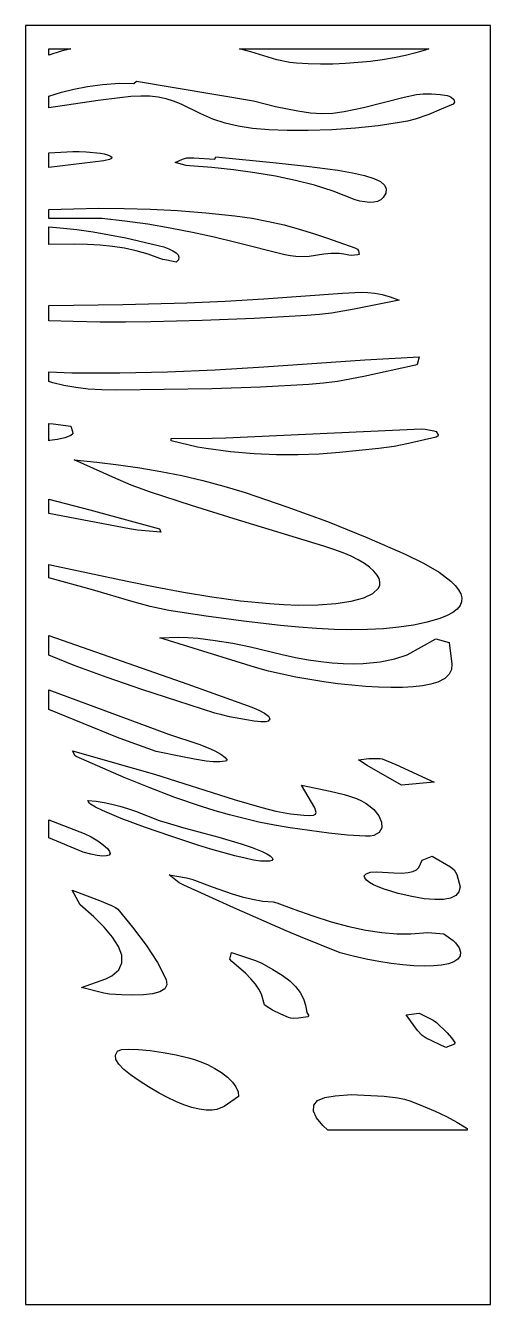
# Model space of a CAD drawing. Extents: x 0 to 400, y 0 to 1100.
import ezdxf

# ---------------------------------------------------------------- set-up
doc = ezdxf.new("R2010")
doc.units = 0
doc.layers.add('CUT', color=1, linetype='Continuous')
doc.layers.add('OUTLINE', color=7, linetype='Continuous')

msp = doc.modelspace()

# ---------------------------------------------------------------- linework, layer by layer
at = {"layer": 'CUT'}
for points in [[(20, 1074.67), (20, 1080), (39.04, 1080), (30.67, 1078.09)], [(286.12, 1068.12), (275.31, 1067.33), (264.48, 1066.88), (253.76, 1066.78), (243.26, 1067.05), (233.08, 1067.7), (227.25, 1068.36), (216.07, 1070.47), (193.84, 1077.29), (184.1, 1080), (347.04, 1080), (343.77, 1078.82), (335.67, 1076.43), (326.79, 1074.25), (317.26, 1072.31), (307.22, 1070.63), (296.8, 1069.23)], [(127.33, 1035.09), (120.84, 1037.06), (114.12, 1038.4), (106.97, 1039.14), (99.2, 1039.3), (90.62, 1038.89), (81.05, 1037.94), (62.48, 1035.52), (20, 1029.26), (20, 1039.3), (31, 1042.67), (41.56, 1045.38), (53.16, 1047.68), (66.14, 1049.42), (80.9, 1050.43), (93.22, 1050.32), (95.55, 1052.22), (196.04, 1035.18), (215.02, 1030.53), (234.39, 1026.57), (245.21, 1025.06), (255.06, 1024.46), (264.53, 1024.77), (274.26, 1025.98), (290.75, 1029.5), (325.84, 1038.56), (336.41, 1040.69), (342.1, 1041.21), (349.26, 1041.19), (356.61, 1040.69), (362.84, 1039.78), (364.56, 1039.24), (366.1, 1038.43), (368.37, 1036.31), (369.13, 1034.12), (367.87, 1032.54), (357.55, 1028.01), (346.89, 1023.56), (335.15, 1019.59), (328.65, 1017.9), (321.63, 1016.49), (303.39, 1013.8), (283.86, 1011.75), (263.62, 1010.38), (243.24, 1009.69), (225.02, 1009.66), (209.22, 1010.25), (195.37, 1011.49), (183.02, 1013.45), (171.75, 1016.15), (161.16, 1019.64), (150.85, 1023.98), (133.79, 1032.48)], [(40.53, 991.77), (46.12, 991.83), (52.15, 991.52), (64.45, 990.28), (67.49, 989.7), (70.54, 988.76), (73, 987.69), (74.25, 986.69), (73.89, 985.8), (72.3, 984.89), (67.33, 983.61), (20, 977.86), (20, 990.56)], [(305.71, 950.09), (302.94, 948.8), (299.62, 948.1), (295.9, 947.95), (291.89, 948.28), (287.75, 949.06), (283.61, 950.23), (264.55, 957.59), (248.7, 962.61), (232.13, 966.88), (214.92, 970.47), (197.15, 973.45), (178.91, 975.87), (160.26, 977.81), (141.28, 979.33), (138.16, 979.76), (128.76, 982.16), (135, 985.07), (138.72, 986.16), (144.65, 986.11), (162.73, 985.21), (163.68, 987.1), (215.58, 981.89), (242.07, 979.02), (268.6, 975.56), (281.4, 973.43), (291.74, 971.1), (299.71, 968.57), (305.4, 965.8), (308.93, 962.78), (310.41, 959.49), (309.99, 955.9), (307.79, 952.01)], [(65.51, 933.93), (20, 933.99), (20, 941.77), (41.2, 942.49), (62.66, 942.84), (84.71, 942.76), (107.42, 942.17), (130.83, 940.97), (155.01, 939.07), (180.03, 936.4), (194.91, 934.25), (209.01, 931.59), (222.43, 928.48), (235.28, 924.99), (247.68, 921.2), (259.76, 917.19), (283.42, 908.78), (285.52, 907.59), (286.59, 906.13), (286.95, 903.11), (285.8, 902.7), (280.25, 902.25), (278.14, 902.41), (273.86, 903.33), (269.94, 903.88), (262.93, 904.05), (256.59, 903.41), (243.93, 901.5), (236.63, 901.16), (232.54, 901.35), (228.06, 901.84), (223.15, 902.7), (180.96, 913.47), (162.35, 917.91), (143.54, 922.05), (124.49, 925.79), (105.16, 929.07), (85.51, 931.8)], [(74.68, 910.1), (64.12, 911.19), (53.36, 911.8), (42.39, 911.99), (20, 911.81), (20, 926.77), (29.88, 926.12), (44.05, 924.6), (58.16, 922.58), (72.22, 920.12), (86.23, 917.31), (114.15, 910.88), (118.94, 909.55), (123.19, 908.04), (126.75, 906.38), (129.5, 904.57), (131.3, 902.67), (132.01, 900.68), (131.52, 898.64), (129.69, 896.57), (121.65, 898.08), (118.19, 898.81), (115.42, 899.67), (105.42, 903.31), (95.31, 906.22), (85.07, 908.46)], [(83.62, 860.18), (138.63, 861.47), (171.81, 862.86), (204.96, 864.93), (272.85, 869.74), (288.75, 870.57), (294.4, 870.4), (300.4, 869.78), (306.84, 868.57), (313.85, 866.63), (321.51, 863.83), (282.73, 856.05), (263.16, 852.69), (252.87, 851.43), (242.08, 850.55), (196.8, 848.09), (152.09, 846.2), (107.87, 845.09), (85.93, 844.9), (64.09, 844.99), (40.96, 845.41), (20, 846.06), (20, 859.21)], [(202.1, 788.94), (160.25, 787.67), (78.19, 786.54), (65.64, 786.68), (53.98, 787.38), (43.12, 788.63), (32.97, 790.43), (23.44, 792.78), (20, 793.88), (20, 802.03), (39.75, 801.44), (60.48, 801.17), (81.09, 801.21), (122.12, 802.12), (163.25, 803.95), (204.93, 806.44), (292, 812.35), (338.59, 815.2), (337.02, 808.59), (335.56, 807.82), (291.13, 798.08), (268.37, 793.89), (256.33, 792.3), (243.66, 791.15)], [(38.96, 755.43), (40.43, 750.85), (40.55, 748.78), (38.99, 747.32), (33.66, 745.52), (27.44, 743.96), (20.46, 742.97), (20, 742.96), (20, 757.66), (23.88, 757.49)], [(234.59, 730.87), (215.99, 730.91), (196.65, 731.72), (176.47, 733.41), (155.36, 736.08), (147.82, 737.44), (125.31, 742.84), (125.42, 744.89), (160.65, 745.17), (172.28, 745.47), (340.66, 753.13), (343.74, 752.92), (351.3, 751.49), (353.22, 750.79), (355.02, 748.01), (354.74, 746.8), (353.36, 746.03), (329.61, 740.52), (317.24, 738.07), (304.02, 736.12), (270.05, 732.64), (252.57, 731.48)], [(160.39, 608.6), (185.07, 605.23), (209.79, 602.82), (222.13, 602.03), (234.45, 601.58), (251.67, 601.67), (267.05, 602.77), (280.27, 604.82), (290.99, 607.77), (298.88, 611.57), (303.62, 616.15), (304.71, 618.71), (304.91, 621.45), (304.16, 624.34), (302.45, 627.38), (299.64, 630.75), (296.03, 634.05), (291.59, 637.29), (286.32, 640.45), (280.19, 643.54), (273.2, 646.55), (265.34, 649.49), (256.59, 652.35), (179.57, 675.81), (142.79, 687.24), (107.5, 698.66), (90.95, 704.77), (75.18, 711.49), (41.91, 726.36), (61.18, 724.49), (79.97, 722.27), (98.37, 719.64), (116.51, 716.55), (134.51, 712.93), (152.48, 708.72), (170.56, 703.86), (188.89, 698.29), (224.92, 686.18), (259.83, 673.38), (293.72, 659.81), (326.74, 645.41), (342.55, 637.64), (355.76, 629.85), (365.93, 622.18), (369.74, 618.42), (372.62, 614.74), (374.53, 611.16), (375.41, 607.68), (375.21, 604.33), (373.89, 601.13), (371.4, 598.09), (367.7, 595.23), (362.75, 592.56), (356.52, 590.1), (345.48, 586.85), (333.68, 584.31), (321.17, 582.44), (308.02, 581.19), (294.31, 580.51), (280.09, 580.35), (265.43, 580.66), (250.4, 581.4), (235.04, 582.51), (219.43, 583.96), (187.65, 587.65), (155.48, 592.12), (123.31, 597.02), (115.28, 598.49), (107.11, 600.33), (90.53, 604.81), (57.61, 614.54), (20, 625.05), (20, 636.48), (26.71, 634.88), (87.54, 622.09), (111.53, 617.24), (135.85, 612.67)], [(20, 692.52), (55.22, 683.49), (115.14, 667.2), (116.45, 664.25), (96.21, 666.05), (89.54, 667.07), (20, 680.43)], [(20, 575.38), (139.6, 533.45), (194.61, 513.71), (200.63, 511.14), (205.56, 508.59), (208.91, 506.1), (210.18, 503.74), (208.88, 501.57), (206.69, 501.1), (202.49, 501.2), (196.78, 501.76), (190.06, 502.7), (175.56, 505.42), (168.74, 507.02), (162.84, 508.68), (130.97, 518.77), (99.96, 528.93), (70.17, 539.21), (41.92, 549.71), (20, 558.48)], [(366.4, 546.14), (364.62, 541.99), (360.89, 538.29), (354.68, 535.15), (348.77, 533.42), (341.63, 532.13), (333.41, 531.25), (324.23, 530.78), (314.25, 530.69), (303.58, 530.98), (292.37, 531.62), (280.75, 532.61), (268.83, 533.92), (256.76, 535.54), (244.63, 537.45), (232.57, 539.65), (220.7, 542.11), (209.11, 544.82), (197.92, 547.77), (115.47, 573.37), (131.21, 573.81), (139.59, 573.78), (148.59, 573.05), (163.16, 571.05), (178.31, 568.64), (193.6, 565.69), (220.78, 559.04), (232.4, 556.51), (243.46, 554.49), (253.96, 552.96), (263.9, 551.89), (273.29, 551.26), (282.11, 551.05), (290.37, 551.21), (305.23, 552.6), (317.88, 555.18), (328.35, 558.73), (352.98, 572.4), (364.46, 569.29), (366.75, 550.61)], [(173.45, 468.2), (173.03, 467.6), (171.75, 467.16), (167.24, 466.72), (161.3, 466.83), (155.27, 467.41), (145.34, 469.05), (134.91, 471.08), (112.24, 475.73), (87.59, 484.51), (79.09, 487.74), (20, 511.6), (20, 528.55), (122.89, 490.4), (148.95, 481.77), (157.19, 478.68), (162.78, 476.09), (167.96, 473.18), (171.82, 470.4)], [(106.24, 444.54), (84.84, 453.35), (43.56, 471.23), (42.76, 471.8), (40.39, 476.08), (93.74, 461.11), (110.84, 456.06), (179.52, 434.32), (203.23, 427.32), (215.3, 424.38), (228.01, 422.07), (239.47, 420.79), (244.12, 420.67), (247.73, 420.96), (249.56, 421.73), (250.19, 423.08), (248.88, 427.01), (237.36, 446.65), (262.21, 441.46), (274.21, 438.63), (279.68, 437.01), (284.65, 435.21), (289.08, 433.16), (293.05, 430.86), (296.54, 428.36), (299.54, 425.71), (304, 420.2), (306.34, 414.76), (306.44, 409.86), (304.22, 405.92), (299.6, 403.39), (296.38, 402.79), (292.52, 402.71), (277.14, 403.76), (260.95, 405.45), (227.7, 410.03), (214.06, 412.31), (200.83, 414.94), (187.97, 417.86), (175.45, 421.07), (163.26, 424.52), (151.36, 428.19), (128.35, 436.08)], [(351.71, 449.25), (323.51, 446.51), (294.01, 463.58), (286.62, 468.34), (295.24, 469.46), (302.29, 469.68), (305.13, 469.55), (306.96, 469.21), (318.53, 464.47)], [(185.64, 396.12), (195.09, 392.99), (203.67, 389.6), (207.64, 387.64), (210.5, 385.85), (212.21, 384.27), (212.72, 382.95), (211.99, 381.96), (209.99, 381.34), (206.68, 381.14), (202.04, 381.4), (196.25, 382.26), (188.83, 383.8), (180.07, 385.95), (159.53, 391.69), (148.28, 395.12), (125.07, 402.63), (102.47, 410.5), (82.29, 418.1), (66.23, 424.87), (60.26, 427.76), (55.94, 430.23), (55.15, 430.92), (53.71, 433.58), (60.78, 432.83), (67.63, 431.75), (74.34, 430.34), (81, 428.62), (87.68, 426.59), (94.46, 424.27), (115.07, 416.38), (121.84, 414.14), (136.21, 410.01), (166.17, 401.87)], [(20, 401.33), (20, 416.91), (50.39, 405.02), (56.48, 402.18), (62.09, 398.83), (66.85, 395.34), (70.4, 392.1), (72.31, 389.6), (72.76, 387.72), (71.84, 386.44), (69.61, 385.78), (66.18, 385.7), (61.62, 386.2), (56.03, 387.26), (49.49, 388.87)], [(293.01, 370.5), (296.93, 371.7), (302.38, 372.21), (316.95, 371.12), (323.78, 370.97), (329.18, 371.42), (333.29, 372.4), (336.28, 373.87), (338.31, 375.77), (341.3, 382.17), (349.83, 385.43), (365.69, 376.47), (368.75, 373.87), (371.2, 369.81), (374, 359.28), (372.9, 354.97), (370.12, 351.71), (365.7, 349.5), (359.67, 348.32), (352.1, 348.16), (343.03, 348.99), (332.51, 350.8), (320.62, 353.57), (314.24, 355.33), (308.51, 357.19), (303.5, 359.1), (299.26, 361.05), (295.87, 363.01), (293.4, 364.96), (291.9, 366.88), (291.45, 368.74)], [(314.55, 293.26), (304, 294.93), (293.09, 297.03), (281.95, 299.56), (270.68, 302.51), (236.68, 316.04), (224.19, 321.3), (179.13, 341.15), (136.04, 360.64), (132.3, 362.69), (123.46, 369.58), (138.54, 367.04), (143.17, 365.71), (160.44, 359.29), (177.75, 353.2), (186.46, 350.6), (195.23, 348.48), (204.05, 346.98), (212.96, 346.22), (216.21, 345.51), (230.85, 339.98), (247.15, 334.11), (262.95, 329.14), (278.16, 325.11), (292.7, 322.03), (306.5, 319.93), (319.46, 318.83), (331.52, 318.76), (346.12, 319.89), (359.77, 318.89), (367.96, 312.99), (369.92, 311.16), (372.98, 306.84), (374.27, 303.04), (373.88, 299.77), (371.93, 297.02), (368.53, 294.8), (363.8, 293.09), (357.88, 291.9), (350.87, 291.21), (342.92, 291.01), (334.13, 291.29), (324.63, 292.05)], [(74.92, 315.95), (67.77, 324.5), (58.81, 333.47), (46.9, 343.85), (40.06, 356.37), (63.67, 347.45), (73.96, 343.25), (77.51, 341.43), (79.52, 339.9), (92, 324.5), (103.65, 309.12), (113.61, 294.05), (120.99, 279.59), (121.69, 274.98), (119.73, 271.46), (115.46, 268.91), (109.24, 267.23), (101.44, 266.29), (92.41, 265.99), (82.53, 266.21), (72.13, 266.82), (67.29, 267.59), (48.12, 272.69), (69.02, 279.93), (74.34, 282.62), (80.13, 287.74), (82.84, 293.72), (82.72, 300.47), (79.99, 307.91)], [(193.9, 280.15), (189.25, 284.93), (177.54, 295.02), (175.9, 297.1), (177.1, 302.74), (197.74, 295.9), (203.43, 293.41), (212.87, 288.2), (220.78, 283.19), (227.25, 278.26), (232.4, 273.32), (236.33, 268.25), (239.15, 262.94), (240.97, 257.29), (241.93, 251.17), (243.61, 248.14), (242.95, 247.5), (234.75, 246.16), (230.33, 246.05), (228.26, 246.29), (226.36, 246.79), (219.59, 249.62), (212.61, 253.15), (207.15, 256.47), (205.52, 257.78), (202.98, 266.81), (200.78, 271.1), (197.75, 275.54)], [(338.64, 250.56), (350.79, 244.39), (353.49, 242.54), (362.79, 233.68), (366.57, 229.41), (369.42, 225.37), (369.2, 223.87), (361.62, 221.12), (344.79, 229.11), (341.34, 231.4), (337.24, 235.68), (327.63, 249.02)], [(129.2, 174.51), (122.06, 177.88), (114.98, 181.74), (105.89, 187.15), (97.62, 192.39), (90.43, 197.41), (84.55, 202.17), (80.24, 206.63), (77.74, 210.76), (77.29, 214.5), (79.17, 217.84), (82.55, 219.13), (88.8, 219.61), (97.28, 219.35), (107.34, 218.4), (118.32, 216.83), (129.55, 214.71), (140.32, 212.11), (145.31, 210.65), (149.92, 209.09), (156.56, 206.33), (162.88, 203.06), (168.68, 199.37), (173.77, 195.39), (177.95, 191.23), (181.04, 187.02), (182.83, 182.86), (183.13, 178.89), (170.97, 170.38), (164.68, 167.72), (160.44, 166.95), (155.32, 167.02), (149.47, 167.87), (143.06, 169.45), (136.26, 171.68)], [(266.54, 179.41), (280.32, 180.56), (285.71, 180.41), (308.61, 179.12), (320.34, 177.69), (326.03, 176.46), (331.5, 174.77), (342.16, 170.67), (352.43, 166.27), (362.14, 161.63), (371.11, 156.82), (379.12, 151.89), (380, 151.25), (380, 150), (260.09, 150), (255.71, 153.78), (250.23, 160.44), (247.68, 166.34), (248.04, 171.34), (251.29, 175.29), (257.45, 178.03)]]:
    msp.add_lwpolyline(points, close=True, dxfattribs=at)
at = {"layer": 'OUTLINE'}
msp.add_lwpolyline([(0, 0), (400, 0), (400, 1100), (0, 1100)], close=True, dxfattribs=at)

doc.saveas('drawing.dxf')
